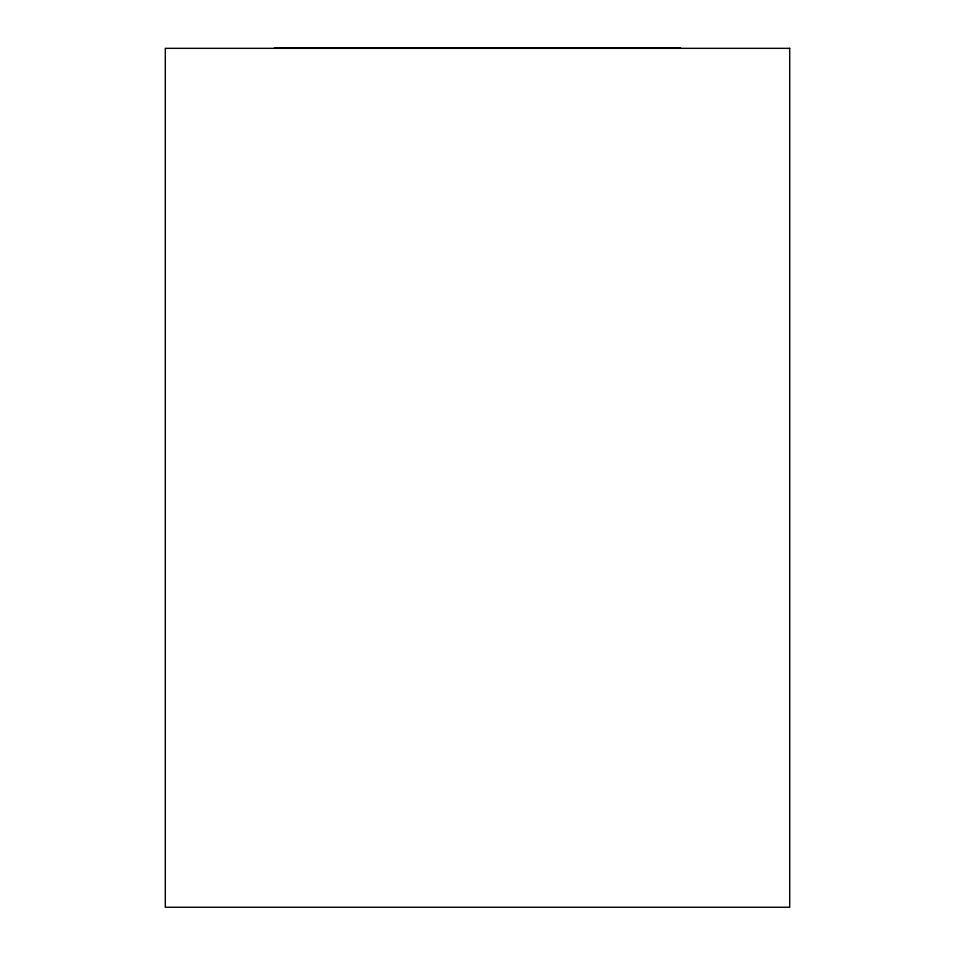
<?xml version="1.0" encoding="UTF-8"?>
<svg xmlns="http://www.w3.org/2000/svg" width="955" height="955" viewBox="0 0 955 955"><rect width="100%" height="100%" fill="white"/><g stroke="black" fill="none" stroke-linecap="round" stroke-linejoin="round"><path stroke-width="1.43" d="M274.479 47.75L680.521 47.75M789.701 48.335L165.299 48.335L165.299 907.25L789.701 907.25L789.701 48.335"/></g></svg>
